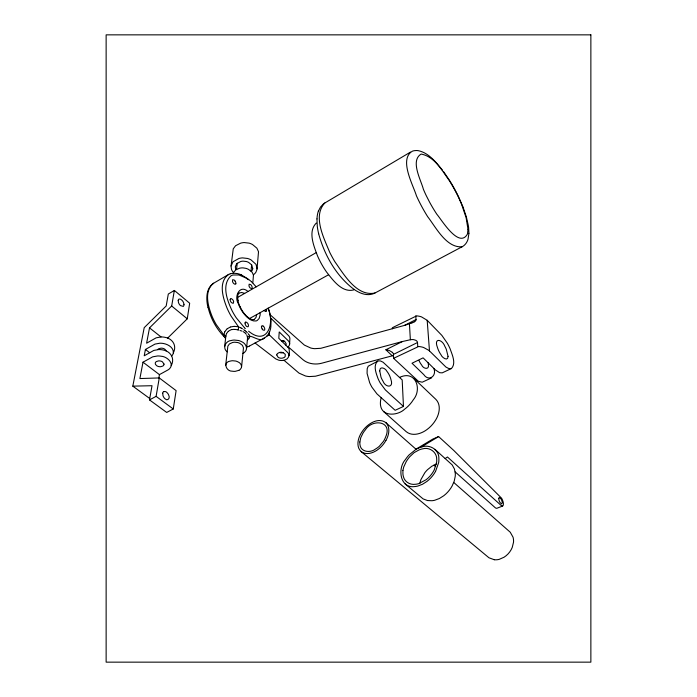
<?xml version="1.0" encoding="UTF-8"?>
<svg xmlns="http://www.w3.org/2000/svg" width="697" height="697" viewBox="0 0 697 697"><rect width="100%" height="100%" fill="white"/><g stroke="black" fill="none" stroke-linecap="round" stroke-linejoin="round"><path stroke-width="1.05" d="M468.924 233.234L468.593 227.379A54.035 54.035 0 0 0 468.306 225.41L466.319 216.758L463.052 207.148M468.924 233.338L468.027 239.202A14.384 14.384 0 0 1 466.049 243.305L465.483 244.011A11.448 11.448 0 0 1 462.094 246.782C446.359 248.123 435.956 227.353 427.653 216.662A175.452 175.452 0 0 1 416.423 195.77C413.26 185.228 398.623 159.143 412.389 151.188A11.448 11.448 0 0 1 414.663 150.639L416.353 150.526A13.016 13.016 0 0 1 418.209 150.657C428.916 152.835 436.113 162.445 442.639 170.382M316.961 218.91L317.283 226.333A65.518 65.518 0 0 0 318.66 233.765M289.595 344.004L289.882 338.786A4.452 4.452 0 0 0 288.358 335.457L270.802 318.154M269.486 332.086L269.277 334.865L266.681 336.259M249.517 345.991L264.207 338.089C260.373 343.281 249.578 333.41 249.561 337.322M256.714 314.556L255.956 317.562L254.257 319.383M245.056 323.033L245.161 324.044A5.254 5.254 0 0 0 245.971 325.717A4.051 4.051 0 0 0 246.625 326.44C249.57 328.357 248.611 323.19 246.808 322.484A1.83 1.83 0 0 0 245.98 322.11L245.501 322.206M238.888 370.334A5.837 5.837 0 0 0 240.395 369.236C243.061 366.805 240.822 362.806 237.851 361.83A11.056 11.056 0 0 0 235.725 361.046L232.659 360.732A11.126 11.126 0 0 0 230.411 361.063C222.683 361.978 226.02 371.492 232.336 371.196A12.581 12.581 0 0 0 235.281 371.327L238.888 370.334M253.412 274.74A9.087 9.087 0 0 0 255.965 272.109L257.019 269.312L258.517 251.739L256.905 248.193L252.549 244.551A16.406 16.406 0 0 0 249.151 243.14L244.229 242.565A16.214 16.214 0 0 0 240.604 243.166L235.577 245.727L233.251 248.82L231.029 266.367L231.509 269.399A9.375 9.375 0 0 0 233.539 272.597L233.251 273.215L230.332 273.747M242.905 353.475A8.094 8.094 0 0 0 244.647 352.229C248.594 348.927 245.71 343.011 241.406 341.591A14.985 14.985 0 0 0 238.479 340.493L234.27 340.049A15.055 15.055 0 0 0 231.177 340.511C225.436 340.877 222.186 348.334 227.213 351.846M246.538 348.596L247.513 338.324M241.589 366.831L243.471 347.82L242.434 345.337L239.751 343.307A10.708 10.708 0 0 0 237.66 342.523L234.645 342.21A10.751 10.751 0 0 0 232.441 342.541L229.383 343.969L227.849 346.182L225.697 365.202M251.025 270.994L251.634 264.843L248.707 262.473A11.222 11.222 0 0 0 246.398 261.532L243.061 261.148A11.117 11.117 0 0 0 240.604 261.549L236.692 263.736L235.403 266.542M257.062 268.894L256.052 264.381L251.025 259.876A16.841 16.841 0 0 0 247.566 258.465L242.565 257.89A16.693 16.693 0 0 0 238.888 258.491L233.016 261.758L231.073 265.949M252.732 268.511L251.669 264.912M236.553 269.356L237.25 263.196M224.669 346.313L225.872 335.989M158.864 377.948L159.439 374.62L167.759 370.046A8.033 8.033 0 0 0 169.371 368.913C174.93 363.668 166.966 356.446 161.251 356.254A19.037 19.037 0 0 0 157.627 355.958L152.678 356.838L142.998 362.196L139.897 378.549L159.273 377.94L176.114 390.625L173.265 408.982L166.688 412.441L149.498 399.904L152.024 385.711L132.813 386.147L144.209 327.668L166.191 305.957L168.308 294.029L174.355 290.431L189.68 303.239L187.258 318.808L167.646 338.106M171.75 355.871A5.628 5.628 0 0 0 173.353 352.9C173.797 347.594 168.029 344.274 163.464 343.508A18.566 18.566 0 0 0 159.883 343.212L154.995 344.091L145.42 349.458L144.218 355.792L153.845 350.425L158.759 349.546A18.81 18.81 0 0 1 162.366 349.842C170.094 350.852 175.278 357.936 171.253 365.62M162.715 393.195L162.976 395.635A7.841 7.841 0 0 0 163.908 397.525L164.117 397.813A6.046 6.046 0 0 0 165.032 398.789C167.507 401.577 170.451 397.917 168.761 395.312A7.745 7.745 0 0 0 167.515 393.125L166.478 392.123A3.851 3.851 0 0 0 165.564 391.592L163.717 391.583M178.197 300.39L178.484 302.594A7.902 7.902 0 0 0 179.408 304.389L179.608 304.659A6.247 6.247 0 0 0 180.479 305.6L183.259 306.392A1.167 1.167 0 0 0 183.52 306.192L183.982 305.155A3.398 3.398 0 0 0 183.999 304.362M225.898 335.727L226.412 333.907M173.326 352.891C177.256 345.329 172.194 338.263 164.562 337.243A18.322 18.322 0 0 0 160.998 336.947L156.137 337.836L146.605 343.203L149.515 327.878L171.671 306.009L174.355 290.431M149.498 399.904L156.102 396.349L159.273 377.94M228.773 274.383C217.9 281.884 223.014 298.142 227.091 308.213A75.337 75.337 0 0 0 231.169 316.229L238.766 327.181A26.442 26.442 0 0 1 238.513 328.226L238.391 328.67A22.217 22.217 0 0 1 238.043 329.829L234.715 329.367M419.951 483.213L420.143 482.307A23.585 23.585 0 0 1 420.892 479.658L424.804 472.758A30.781 30.781 0 0 1 427.575 469.647L431.774 466.267L436.331 464.08M318.433 211.06L320.515 207.035L323.356 203.994M249.526 337.409L249.003 338.411M261.549 326.266L262.351 325.743A1.786 1.786 0 0 1 263.144 326.126M235.778 283.827L234.95 284.28L233.765 283.557A4.731 4.731 0 0 1 232.502 281.414L232.659 279.689L234.262 280.055A3.938 3.938 0 0 1 235.046 280.926L235.168 281.126M224.748 331.885L223.964 334.534A8.216 8.216 0 0 0 223.911 336.137M226.621 333.471L228.015 331.554M233.469 272.571L235.778 269.87L239.559 268.223A12.912 12.912 0 0 1 243.087 267.892L245.936 268.362A13.574 13.574 0 0 1 248.663 269.46L252.166 272.3L253.455 275.071L252.811 283.13L251.495 281.771M224.878 331.633L226.987 328.967M435.573 471.381L438.674 462.555A19.385 19.385 0 0 0 438.866 458.713C439.345 449.835 429.683 443.928 421.72 446.995M385.911 440.504C388.952 435.25 390.66 427.313 385.798 422.609L416.022 449.234M238.357 293.925L238.452 293.768A2.692 2.692 0 0 1 238.775 293.359A2.004 2.004 0 0 1 239.01 293.149M266.193 311.08L265.452 311.35M248.724 338.794L247.47 340.075M228.372 331.223L230.968 329.786M227.213 328.775L230.341 327.041M445.174 458.548L447.465 457.005L501.091 505.395A3.572 3.572 0 0 0 501.544 505.752C504.175 507.05 503.487 502.258 502.825 500.995A16.17 16.17 0 0 0 501.587 498.216L453.852 450.523L438.605 436.566L432.576 439.215L415.473 449.478L421.702 446.751L438.605 436.566M410.463 152.103L324.811 203.001C312.378 216.209 324.053 238.287 329.716 252.323A140.245 140.245 0 0 0 334.917 261.802C343.9 274.304 356.594 296.783 374.908 293.036L462.085 246.773M228.119 274.731L213.639 283.217C203.559 291.172 208.133 306.584 212.21 316.656A72.549 72.549 0 0 0 216.253 324.602L223.911 335.091A2.971 2.971 0 0 1 225.07 335.484L225.819 336.424M415.482 449.731L409.008 455.002A34.075 34.075 0 0 0 405.454 459.532C397.185 468.48 400.026 488.893 415.046 486.541A18.958 18.958 0 0 0 417.851 486.044L422.548 484.241L427.026 481.366A32.724 32.724 0 0 0 435.564 471.372M213.639 283.217C205.676 288.41 206.077 299.353 207.967 307.569M251.826 288.628L250.188 287.983A4.705 4.705 0 0 1 248.977 285.883L249.125 284.21L250.659 284.594A4.234 4.234 0 0 1 251.417 285.465A5.341 5.341 0 0 1 252.044 286.746L252.209 287.896A0.95 0.95 0 0 1 251.852 288.654M237.633 297.41L316.185 252.645M316.316 223.049C307.63 231.613 313.903 246.058 317.475 255.79A92.989 92.989 0 0 0 326.562 272.022C332.931 280.089 341.905 292.897 353.658 289.935M249.639 318.477L328.566 274.757M414.21 321.918L415.037 321.387A3.598 3.598 0 0 0 415.386 321.073A2.588 2.588 0 0 0 415.673 320.733M239.228 292.993L241.676 292.496L244.673 293.402M377.713 361.107C372.869 365.455 376.171 373.374 378.009 378.532A45.087 45.087 0 0 0 380.362 383.202L385.31 389.85L403.467 406.447L395.147 410.298L376.92 393.849L371.971 387.244A44.007 44.007 0 0 1 369.628 382.592L367.075 373.383L367.188 368.765L368.199 366.213L378.427 360.846L380.588 360.994L383.08 362.222L402.178 379.9L403.467 406.447M433.822 368.399C437.063 375.962 428.699 382.017 423.759 374.594L412.005 363.233L423.105 357.857L435.355 369.898L439.641 372.695L442.22 372.86L451.403 368.547C456.439 363.311 452.065 354.581 450.088 348.727A60.822 60.822 0 0 0 447.387 343.299L441.863 335.396L427.183 320.306L421.502 316.882A19.533 19.533 0 0 0 416.614 315.872L392.341 327.729L392.376 328.757M374.908 293.036C369.602 295.885 363.163 294.561 358.101 291.851A38.039 38.039 0 0 1 353.937 289.307M269.173 332.861A18.706 18.706 0 0 0 270.837 326.788L271.046 321.3L270.14 314.756L304.397 345.111L310.775 348.03A24.543 24.543 0 0 0 314.608 348.666L320.838 348.3L404.521 325.394L416.022 319.566L415.778 315.837M413.922 322.066L412.249 322.772M393.491 355.618A6.979 6.979 0 0 0 392.245 355.836L385.885 349.763L402.422 341.53L410.359 339.735L409.435 323.765M431.626 377.861L422.225 382.209L418.383 381.303L393.605 358.319L393.439 354.398L417.503 342.532A1.917 1.917 0 0 0 417.425 342.105A2.431 2.431 0 0 0 416.98 341.286A3.755 3.755 0 0 0 415.76 340.319L413.765 339.657A9.906 9.906 0 0 0 410.367 339.761M393.605 358.319L418.618 346.505A20.64 20.64 0 0 1 423.645 347.507L428.995 350.452L445.932 367.058L448.999 368.652L451.403 368.547M228.938 274.296L230.219 273.79M502.694 506.005L496.743 508.322L495.663 508.043A3.555 3.555 0 0 1 495.218 507.695L455.185 471.913M399.564 377.443C415.325 369.663 422.46 388.909 413.382 399.686A34.571 34.571 0 0 1 404.626 409.191C397.935 415.63 382.174 417.146 380.553 405.401A13.731 13.731 0 0 1 380.396 403.563A19.542 19.542 0 0 1 381.215 397.717M412.119 322.824L411.335 323.103M410.925 323.242L404.521 325.394M230.637 326.937L234.105 326.344M402.422 341.53L321.57 363.259C315.349 364.88 308.022 363.921 302.995 359.722L288.192 346.81M392.237 355.827L315.471 376.214L309.241 376.572A25.31 25.31 0 0 1 305.399 375.953L299.013 373.122L283.975 360.253M231.465 329.646L234.096 329.341M283.217 352.691L282.764 352.795A6.351 6.351 0 0 1 279.924 352.63L279.506 352.499M281.396 340.589L281.666 340.572A5.628 5.628 0 0 1 282.05 340.572L283.252 340.763A5.585 5.585 0 0 1 284.716 341.443L286.197 343.83A2.213 2.213 0 0 1 285.744 345.024M233.286 273.215L237.25 273.538A21.25 21.25 0 0 1 241.389 274.914M249.805 336.181L248.986 336.337A2.692 2.692 0 0 0 248.097 336.912L247.531 338.01L247.269 336.407M234.436 326.335L238.871 326.858M385.885 349.763L386.757 349.868A13.748 13.748 0 0 1 389.449 350.6L392.333 352.316M494.251 559.726L488.946 557.766L361.177 451.612C355.74 446.655 358.005 437.951 361.551 432.549A30.816 30.816 0 0 1 364.191 428.943C369.044 423.105 378.706 417.311 385.798 422.609M239.968 330.509L241.903 331.066M238.4 330.09L237.982 329.969M265.278 311.306L265.208 311.271A2.98 2.98 0 0 1 264.18 310.418M241.389 274.906L248.237 279.079M243.14 331.589L244.9 332.765M239.899 327.39L240.36 327.634M240.247 327.573L241.145 328.052M241.362 328.174L242.443 328.784M267.979 308.318C275.141 323.216 267.291 346.609 248.594 331.214M353.928 289.316C336.076 275.829 324.462 255.102 318.651 233.765M248.027 291.485C239.594 284.01 233.87 296.756 238.304 303.552A32.994 32.994 0 0 0 239.968 307.464A36.532 36.532 0 0 0 244.177 314.042C247.095 317.483 251.068 321.57 255.999 320.96A4.391 4.391 0 0 0 257.228 320.463L259.101 318.529L260.112 315.096A14.132 14.132 0 0 0 260.129 313.65L260.086 312.692M243.689 329.637L244.865 330.535M132.813 386.147L149.628 398.431M156.102 396.349L173.265 408.982M248.951 279.61L251.12 281.405M142.998 362.196L159.439 374.62M255.067 343.011L275.759 358.911L278.704 360.166A12.041 12.041 0 0 0 282.146 360.497L283.278 360.384A9.218 9.218 0 0 0 284.873 359.992C289.098 358.955 289.856 354.041 289.238 350.338A4.426 4.426 0 0 0 287.704 347.019L278.8 338.306L279.218 331.964L288.114 340.624A4.435 4.435 0 0 1 289.656 344.004A4.33 4.33 0 0 1 287.835 347.036M145.42 349.458L149.655 352.708M149.515 327.878L160.998 336.921M263.152 326.109C264.825 326.832 265.853 331.711 263.03 329.995A3.712 3.712 0 0 1 262.185 328.993M244.725 330.422L245.963 331.45M171.671 306.009L187.258 318.808M405.166 483.962L423.131 498.904L427.488 500.542L431.905 500.716A18.723 18.723 0 0 0 434.701 500.263L439.354 498.521L443.78 495.724A31.391 31.391 0 0 0 452.161 485.905L454.244 481.087L455.246 476.208A19.046 19.046 0 0 0 455.28 473.359L454.444 469.003L452.187 464.916L434.876 449.286M361.177 451.612C366.578 455.69 374.15 452.728 378.82 448.868A29.074 29.074 0 0 0 385.903 440.495M247.243 316.734L249.047 318.111A9.488 9.488 0 0 0 251.931 319.514L252.48 319.601A3.703 3.703 0 0 0 253.342 319.644A2.614 2.614 0 0 0 253.664 319.601A2.213 2.213 0 0 0 253.952 319.522M269.408 334.969L287.443 352.299A4.417 4.417 0 0 1 289.011 355.679M453.747 482.463L510.248 532.229L513.044 537.187A14.593 14.593 0 0 1 513.515 542.249L512.225 547.476A20.988 20.988 0 0 1 504.14 557.173L499.261 559.342A14.088 14.088 0 0 1 494.251 559.726M433.987 465.065L435.66 466.528M383.82 411.727L406.255 431.704C412.328 436.688 421.302 433.839 426.965 429.561A32.602 32.602 0 0 0 435.512 420.274C439.319 414.288 441.41 405.105 435.947 399.459L414.192 378.741M246.311 331.755L247.278 332.687M245.205 333.035L246.25 334.238M224.765 337.548L225.453 338.237M245.327 328.609L244.891 328.174M244.551 327.834L236.231 317.78A74.919 74.919 0 0 1 232.084 310.731C227.3 300.573 221.306 285.178 230.785 276.003A8.068 8.068 0 0 1 232.876 275.001L238.905 274.966L245.614 277.807A27.723 27.723 0 0 1 248.385 279.767M253.133 283.479L256.174 286.842M248.158 333.654L248.89 334.647M443.754 171.88L449.182 179.861A163.551 163.551 0 0 1 458.452 196.58L462.913 206.8M249.134 335.013L249.448 335.518M249.456 335.545L249.753 336.076M246.834 335.257L247.147 336.032M239.89 306.532L239.027 304.415A27.497 27.497 0 0 1 238.705 303.465A24.508 24.508 0 0 1 237.982 300.764M418.923 360.419L420.003 362.579A20.997 20.997 0 0 0 421.615 364.949C423.053 368.861 429.526 370.168 428.402 364.714A14.236 14.236 0 0 0 428.115 362.788M166.104 350.957L165.294 349.624A4.748 4.748 0 0 0 163.751 348.639L163.133 348.413A7.083 7.083 0 0 0 161.12 348.151L158.785 348.718A2.814 2.814 0 0 0 157.818 349.563M427.183 320.306L429.483 350.922M417.503 342.532L417.756 346.461M268.267 308.161A56.039 56.039 0 0 1 270.14 314.756M268.345 334.185A11.544 11.544 0 0 1 264.224 338.115M317.004 218.91A27.357 27.357 0 0 1 318.372 211.043M323.521 203.873A13.199 13.199 0 0 1 324.811 203.001M416.022 319.566A1.716 1.716 0 0 1 415.882 320.359M249.334 346.095A11.457 11.457 0 0 1 246.808 347.036M269.129 332.844A12.197 12.197 0 0 1 268.432 334.063M224.887 337.426A62.077 62.077 0 0 1 208.142 307.534M245.091 323.033A1.054 1.054 0 0 1 245.475 322.171M162.767 393.195A2.187 2.187 0 0 1 163.69 391.54M252.75 268.511A5.062 5.062 0 0 1 251.417 271.368M236.1 269.634A5.114 5.114 0 0 1 235.386 266.542M392.289 352.377A3.25 3.25 0 0 1 393.509 354.39M178.232 300.398A1.664 1.664 0 0 1 178.885 299.179A1.176 1.176 0 0 1 179.216 299.083L180.087 299.091A3.293 3.293 0 0 1 180.932 299.449A6.517 6.517 0 0 1 183.921 304.371M266.132 309.337A2.779 2.779 0 0 1 266.315 311.106M235.055 281.222A3.468 3.468 0 0 1 235.891 283.836M262.203 328.984A4.53 4.53 0 0 1 261.462 327.05A2.03 2.03 0 0 1 261.541 326.266M238.217 300.686A12.119 12.119 0 0 1 238.078 293.846M247.208 316.769A29.605 29.605 0 0 1 240.003 306.48M284.097 341.086A5.872 5.872 0 0 1 281.902 341.303M359.852 441.976L359.844 443.004A11.013 11.013 0 0 0 359.957 444.547C360.584 452.126 370.342 453.207 375.474 449.042A23.55 23.55 0 0 0 379.299 446.289L383.455 441.393A23.628 23.628 0 0 0 385.554 437.167C393.038 420.77 372.215 418.592 365.298 429.936A26.983 26.983 0 0 0 362.989 433.098L360.793 437.594L359.852 441.976M467.975 229.252L467.548 233.356A12.137 12.137 0 0 1 467.234 234.453C458.67 248.515 441.515 219.625 436.888 214.327A161.146 161.146 0 0 1 429.509 202.017L426.233 195.596A136.908 136.908 0 0 1 423.367 189.201C420.997 180.096 410.028 160.589 421.145 154.063C434.414 156.485 441.863 170.329 449.182 180.41A166.513 166.513 0 0 1 454.949 190.281L457.084 194.385A138.799 138.799 0 0 1 461.684 204.57L466.119 217.691L467.975 229.252M164.013 364.087L163.978 364.522A2.422 2.422 0 0 1 162.654 366.108L160.659 366.709A6.979 6.979 0 0 1 158.306 366.456L157.67 366.239A5.332 5.332 0 0 1 156.825 365.794L155.466 364.4L155.239 363.076A2.422 2.422 0 0 1 156.546 361.499L158.541 360.898A7.005 7.005 0 0 1 160.902 361.151L161.225 361.246A5.393 5.393 0 0 1 162.384 361.804L164.013 364.087M379.743 370.926L380.998 377.182A25.362 25.362 0 0 0 382.993 381.154C385.485 387.715 393.91 388.212 391.008 379.752A22.417 22.417 0 0 0 386.818 371.161C385.511 368.173 379.543 365.733 379.743 370.926M448.049 356.35C448.145 361.787 441.924 357.631 440.966 354.721A25.693 25.693 0 0 1 439.398 352.177L438.509 350.356A25.623 25.623 0 0 1 437.472 347.559C433.421 337.148 442.447 339.317 444.878 346.4A33.961 33.961 0 0 1 446.289 349.267L448.049 356.35M276.744 354.956L278.129 357.308A4.931 4.931 0 0 0 279.453 357.927L279.75 358.014A6.665 6.665 0 0 0 282.25 358.145L283.906 357.631A3.215 3.215 0 0 0 285.16 356.559L285.282 354.381L283.348 352.778A5.968 5.968 0 0 0 281.736 352.316L280.891 352.264A5.977 5.977 0 0 0 279.236 352.525L277.319 353.623L276.744 354.956M498.782 498.277L498.878 499.592A8.259 8.259 0 0 0 500.115 502.581L501.587 503.922L502.258 502.842A3.764 3.764 0 0 0 502.223 502.241L502.119 501.64A9.157 9.157 0 0 0 501.065 499.052A6.447 6.447 0 0 0 500.716 498.512L499.453 497.475L498.782 498.277M230.167 299.405L230.271 300.477A4.713 4.713 0 0 0 231.543 302.672L233.181 303.387L233.652 301.662A4.304 4.304 0 0 0 233.39 300.851A5.236 5.236 0 0 0 232.406 299.37L231.238 298.595A0.889 0.889 0 0 0 230.576 298.638L230.167 299.405M402.927 470.37L402.918 473.472A13.539 13.539 0 0 0 403.397 476.6C404.591 481.958 410.263 485.147 415.525 484.267A16.998 16.998 0 0 0 418.871 483.596L426.181 479.675A29.004 29.004 0 0 0 434.231 469.935L436.653 462.076A17.103 17.103 0 0 0 436.714 459.523C437.054 452.24 429.622 446.812 422.722 448.816A17.268 17.268 0 0 0 418.705 450.114L414.096 452.641L409.792 456.692A33.953 33.953 0 0 0 406.203 461.667L403.737 466.955L402.927 470.37M590.864 34.85L106.136 34.85L106.136 662.15L590.864 662.15L590.864 34.85"/></g></svg>
